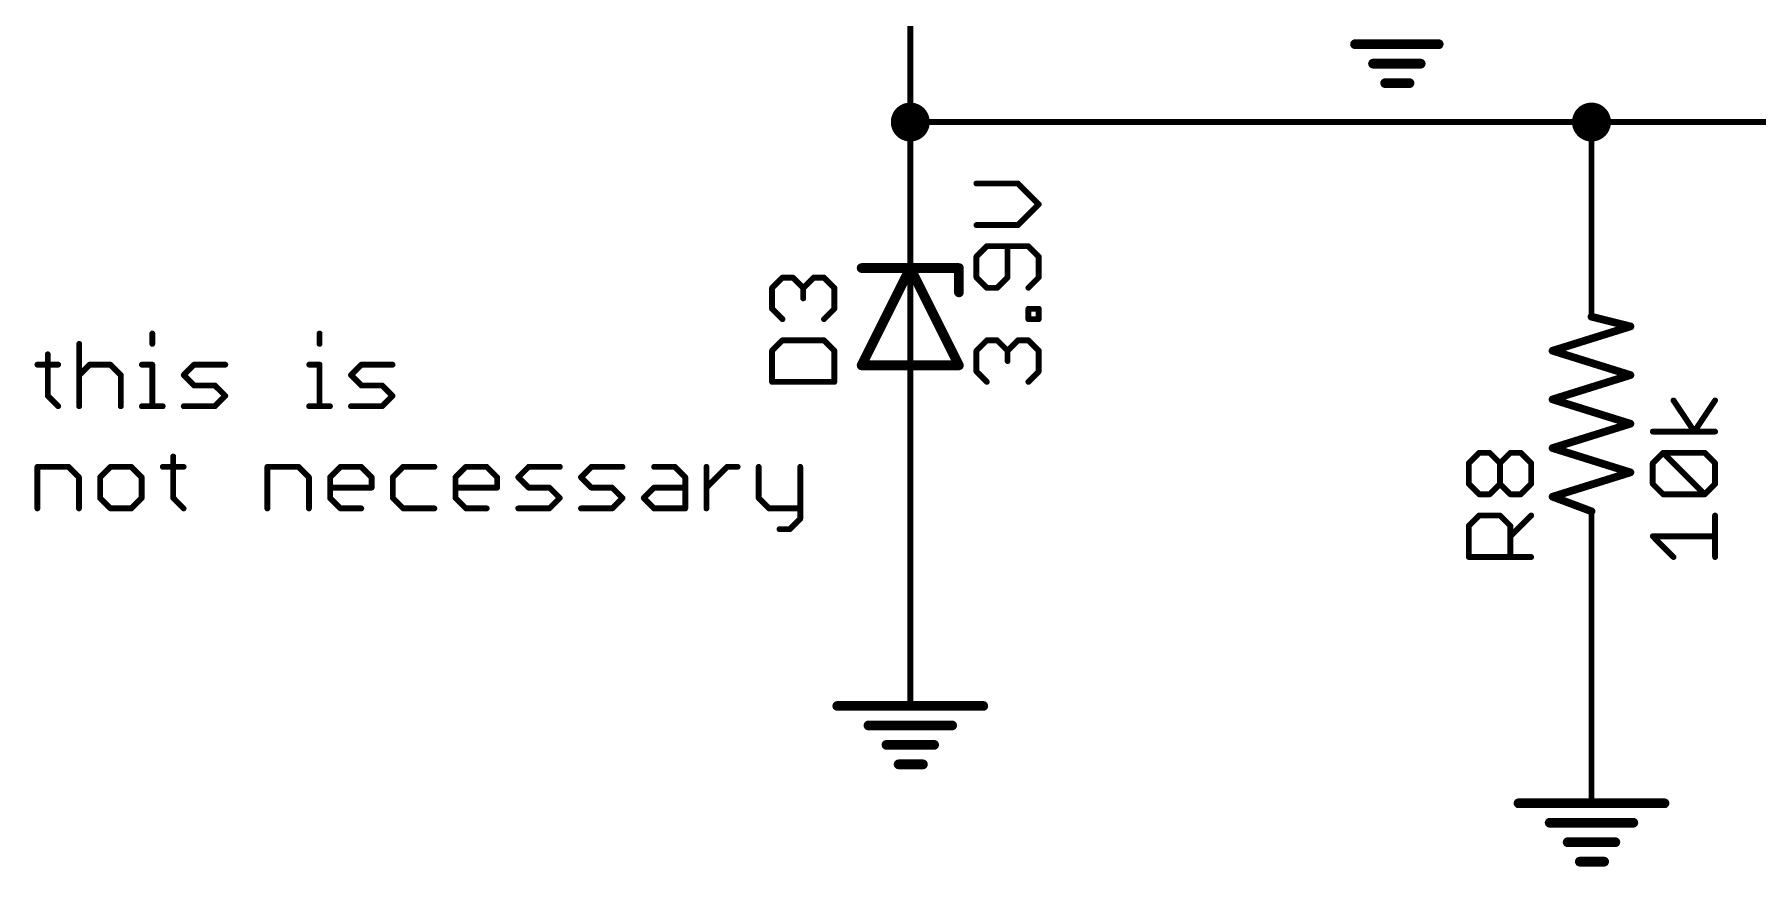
# Model space of a CAD drawing. Extents: x -40 to 215, y -109 to 87.
# Drawn here: x -33.02 to 11.95, y -34.67 to -12.95 of the extents above; entities that cross this region are included whole.
import ezdxf

# ---------------------------------------------------------------- set-up
doc = ezdxf.new("R2010")
doc.units = 0
for name, color, linetype in [('91', 94, 'CONTINUOUS'), ('94', 14, 'CONTINUOUS'), ('95', 251, 'CONTINUOUS'), ('96', 251, 'CONTINUOUS'), ('97', 251, 'CONTINUOUS')]:
    doc.layers.add(name, color=color, linetype=linetype)

msp = doc.modelspace()

# ---------------------------------------------------------------- linework, layer by layer
at = {"layer": '91', "const_width": 0.1524}
for points in [[(-10.16, -10.16), (-10.16, -15.24)], [(-10.16, -15.24), (-10.16, -17.78)], [(-10.16, -15.24), (7.62, -15.24)], [(7.62, -15.24), (15.24, -15.24)], [(7.62, -17.78), (7.62, -15.24)], [(-10.16, -22.86), (-10.16, -27.94)], [(7.62, -27.94), (7.62, -30.48)]]:
    msp.add_lwpolyline(points, dxfattribs=at)
at = {"layer": '91'}
for points, const_width in [([(-10.16, -15.494, 1), (-10.16, -14.986, 1), (-10.16, -15.494)], 0.508), ([(7.62, -15.494, 1), (7.62, -14.986, 1), (7.62, -15.494)], 0.508), ([(-10.1219, -15.24, 1), (-10.1981, -15.24)], 0.0762), ([(-10.16, -15.2019, 1), (-10.16, -15.2781)], 0.0762), ([(-10.1981, -15.24, 1), (-10.1219, -15.24)], 0.0762), ([(7.62, -15.2019, 1), (7.62, -15.2781)], 0.0762), ([(7.6581, -15.24, 1), (7.5819, -15.24)], 0.0762), ([(7.62, -15.2781, 1), (7.62, -15.2019)], 0.0762), ([(-10.1981, -17.78, 1), (-10.1219, -17.78)], 0.0762), ([(7.5819, -17.78, 1), (7.6581, -17.78)], 0.0762), ([(-10.1219, -22.86, 1), (-10.1981, -22.86)], 0.0762), ([(7.6581, -27.94, 1), (7.5819, -27.94)], 0.0762), ([(-10.1981, -27.94, 1), (-10.1219, -27.94)], 0.0762), ([(7.5819, -30.48, 1), (7.6581, -30.48)], 0.0762)]:
    msp.add_lwpolyline(points, format="xyb", dxfattribs=dict(at, const_width=const_width))
at = {"layer": '94'}
for points, const_width in [([(1.4478, -13.208), (3.6322, -13.208)], 0.254), ([(1.9177, -13.716), (3.1623, -13.716)], 0.254), ([(2.2352, -14.224), (2.8702, -14.224)], 0.254), ([(-10.16, -17.78), (-10.16, -20.32)], 0.1524), ([(7.62, -17.78), (7.62, -20.32)], 0.1524), ([(-10.16, -19.05), (-11.43, -21.59)], 0.254), ([(-11.43, -19.05), (-10.16, -19.05)], 0.254), ([(-8.89, -21.59), (-10.16, -19.05)], 0.254), ([(-10.16, -19.05), (-8.89, -19.05)], 0.254), ([(-8.89, -19.05), (-8.89, -19.685)], 0.254), ([(8.636, -20.574), (7.62, -20.32)], 0.2032), ([(-10.16, -22.86), (-10.16, -20.32)], 0.1524), ([(6.604, -21.209), (8.636, -20.574)], 0.2032), ([(8.636, -21.844), (6.604, -21.209)], 0.2032), ([(-11.43, -21.59), (-8.89, -21.59)], 0.254), ([(6.604, -22.479), (8.636, -21.844)], 0.2032), ([(8.636, -23.114), (6.604, -22.479)], 0.2032), ([(6.604, -23.749), (8.636, -23.114)], 0.2032), ([(8.636, -24.384), (6.604, -23.749)], 0.2032), ([(6.604, -25.019), (8.636, -24.384)], 0.2032), ([(7.62, -25.4), (6.604, -25.019)], 0.2032), ([(7.62, -27.94), (7.62, -25.4)], 0.1524), ([(-10.16, -27.94), (-10.16, -30.48)], 0.1524), ([(-12.065, -30.48), (-8.255, -30.48)], 0.254), ([(7.62, -30.48), (7.62, -33.02)], 0.1524), ([(-11.2522, -30.988), (-9.0678, -30.988)], 0.254), ([(-10.7823, -31.496), (-9.5377, -31.496)], 0.254), ([(-10.4648, -32.004), (-9.8298, -32.004)], 0.254), ([(5.715, -33.02), (9.525, -33.02)], 0.254), ([(6.5278, -33.528), (8.7122, -33.528)], 0.254), ([(6.9977, -34.036), (8.2423, -34.036)], 0.254), ([(7.3152, -34.544), (7.9502, -34.544)], 0.254)]:
    msp.add_lwpolyline(points, dxfattribs=dict(at, const_width=const_width))
for points, const_width in [([(1.4478, -13.1445, 1), (1.4478, -13.2715)], 0.127), ([(3.6322, -13.2715, 1), (3.6322, -13.1445)], 0.127), ([(1.9177, -13.6525, 1), (1.9177, -13.7795)], 0.127), ([(3.1623, -13.7795, 1), (3.1623, -13.6525)], 0.127), ([(2.2352, -14.1605, 1), (2.2352, -14.2875)], 0.127), ([(2.8702, -14.2875, 1), (2.8702, -14.1605)], 0.127), ([(-10.1219, -17.78, 1), (-10.1981, -17.78)], 0.0762), ([(7.6581, -17.78, 1), (7.5819, -17.78)], 0.0762), ([(-11.43, -18.9865, 1), (-11.43, -19.1135)], 0.127), ([(-10.1032, -19.0216, 1), (-10.2168, -19.0784)], 0.127), ([(-10.16, -18.9865, 1), (-10.16, -19.1135)], 0.127), ([(-10.1032, -19.0784, 1), (-10.2168, -19.0216)], 0.127), ([(-10.16, -19.1135, 1), (-10.16, -18.9865)], 0.127), ([(-8.8265, -19.05, 1), (-8.9535, -19.05)], 0.127), ([(-8.89, -19.1135, 1), (-8.89, -18.9865)], 0.127), ([(-8.9535, -19.685, 1), (-8.8265, -19.685)], 0.127), ([(7.6323, -20.2707, 1), (7.6077, -20.3693)], 0.1016), ([(-10.1219, -20.32, 1), (-10.1981, -20.32)], 0.0762), ([(-10.1981, -20.32, 1), (-10.1219, -20.32)], 0.0762), ([(7.5819, -20.32, 1), (7.6581, -20.32)], 0.0762), ([(8.6512, -20.6225, 1), (8.6208, -20.5255)], 0.1016), ([(8.6237, -20.6233, 1), (8.6483, -20.5247)], 0.1016), ([(6.6192, -21.1605, 1), (6.5888, -21.2575)], 0.1016), ([(6.5888, -21.1605, 1), (6.6192, -21.2575)], 0.1016), ([(-11.43, -21.5265, 1), (-11.43, -21.6535)], 0.127), ([(-11.4868, -21.5616, 1), (-11.3732, -21.6184)], 0.127), ([(-8.9468, -21.6184, 1), (-8.8332, -21.5616)], 0.127), ([(-8.89, -21.6535, 1), (-8.89, -21.5265)], 0.127), ([(8.6512, -21.8925, 1), (8.6208, -21.7955)], 0.1016), ([(8.6208, -21.8925, 1), (8.6512, -21.7955)], 0.1016), ([(6.6192, -22.4305, 1), (6.5888, -22.5275)], 0.1016), ([(6.5888, -22.4305, 1), (6.6192, -22.5275)], 0.1016), ([(-10.1981, -22.86, 1), (-10.1219, -22.86)], 0.0762), ([(8.6512, -23.1625, 1), (8.6208, -23.0655)], 0.1016), ([(8.6208, -23.1625, 1), (8.6512, -23.0655)], 0.1016), ([(6.6192, -23.7005, 1), (6.5888, -23.7975)], 0.1016), ([(6.5888, -23.7005, 1), (6.6192, -23.7975)], 0.1016), ([(8.6512, -24.4325, 1), (8.6208, -24.3355)], 0.1016), ([(8.6208, -24.4325, 1), (8.6512, -24.3355)], 0.1016), ([(6.6218, -24.9714, 1), (6.5862, -25.0666)], 0.1016), ([(6.5888, -24.9705, 1), (6.6192, -25.0675)], 0.1016), ([(7.6581, -25.4, 1), (7.5819, -25.4)], 0.0762), ([(7.6022, -25.4476, 1), (7.6378, -25.3524)], 0.1016), ([(-10.1219, -27.94, 1), (-10.1981, -27.94)], 0.0762), ([(7.5819, -27.94, 1), (7.6581, -27.94)], 0.0762), ([(-12.065, -30.4165, 1), (-12.065, -30.5435)], 0.127), ([(-10.1981, -30.48, 1), (-10.1219, -30.48)], 0.0762), ([(-8.255, -30.5435, 1), (-8.255, -30.4165)], 0.127), ([(7.6581, -30.48, 1), (7.5819, -30.48)], 0.0762), ([(-11.2522, -30.9245, 1), (-11.2522, -31.0515)], 0.127), ([(-9.0678, -31.0515, 1), (-9.0678, -30.9245)], 0.127), ([(-10.7823, -31.4325, 1), (-10.7823, -31.5595)], 0.127), ([(-9.5377, -31.5595, 1), (-9.5377, -31.4325)], 0.127), ([(-10.4648, -31.9405, 1), (-10.4648, -32.0675)], 0.127), ([(-9.8298, -32.0675, 1), (-9.8298, -31.9405)], 0.127), ([(5.715, -32.9565, 1), (5.715, -33.0835)], 0.127), ([(7.5819, -33.02, 1), (7.6581, -33.02)], 0.0762), ([(9.525, -33.0835, 1), (9.525, -32.9565)], 0.127), ([(6.5278, -33.4645, 1), (6.5278, -33.5915)], 0.127), ([(8.7122, -33.5915, 1), (8.7122, -33.4645)], 0.127), ([(6.9977, -33.9725, 1), (6.9977, -34.0995)], 0.127), ([(8.2423, -34.0995, 1), (8.2423, -33.9725)], 0.127), ([(7.3152, -34.4805, 1), (7.3152, -34.6075)], 0.127), ([(7.9502, -34.6075, 1), (7.9502, -34.4805)], 0.127)]:
    msp.add_lwpolyline(points, format="xyb", dxfattribs=dict(at, const_width=const_width))
at = {"layer": '95', "const_width": 0.1524}
for points in [[(-13.7682, -19.5711), (-13.497, -19.3)], [(-13.497, -19.3), (-13.2259, -19.3)], [(-13.2259, -19.3), (-12.9547, -19.5711)], [(-12.9547, -19.5711), (-12.6835, -19.3)], [(-12.6835, -19.3), (-12.4124, -19.3)], [(-12.4124, -19.3), (-12.1412, -19.5711)], [(-13.7682, -20.1135), (-13.7682, -19.5711)], [(-12.9547, -19.5711), (-12.9547, -19.8423)], [(-12.1412, -19.5711), (-12.1412, -20.1135)], [(-13.497, -20.3846), (-13.7682, -20.1135)], [(-12.1412, -20.1135), (-12.4124, -20.3846)], [(-13.497, -20.9371), (-13.7682, -21.2083)], [(-13.7682, -21.2083), (-13.7682, -22.0218)], [(-12.4124, -20.9371), (-13.497, -20.9371)], [(-12.1412, -21.2083), (-12.4124, -20.9371)], [(-12.1412, -22.0218), (-12.1412, -21.2083)], [(-13.7682, -22.0218), (-12.1412, -22.0218)], [(4.4182, -24.1432), (4.6894, -23.872)], [(4.6894, -23.872), (4.9605, -23.872)], [(4.9605, -23.872), (5.2317, -24.1432)], [(5.2317, -24.1432), (5.5029, -23.872)], [(5.5029, -23.872), (5.774, -23.872)], [(5.774, -23.872), (6.0452, -24.1432)], [(4.4182, -24.6855), (4.4182, -24.1432)], [(5.2317, -24.6855), (5.2317, -24.1432)], [(6.0452, -24.1432), (6.0452, -24.6855)], [(4.6894, -24.9566), (4.4182, -24.6855)], [(5.2317, -24.6855), (4.9605, -24.9566)], [(5.5029, -24.9566), (5.2317, -24.6855)], [(6.0452, -24.6855), (5.774, -24.9566)], [(4.9605, -24.9566), (4.6894, -24.9566)], [(5.774, -24.9566), (5.5029, -24.9566)], [(4.4182, -25.7803), (4.6894, -25.5091)], [(4.6894, -25.5091), (5.2317, -25.5091)], [(5.2317, -25.5091), (5.5029, -25.7803)], [(5.5029, -26.0515), (6.0452, -25.5091)], [(4.4182, -26.5938), (4.4182, -25.7803)], [(5.5029, -25.7803), (5.5029, -26.5938)], [(6.0452, -26.5938), (4.4182, -26.5938)]]:
    msp.add_lwpolyline(points, dxfattribs=at)
at = {"layer": '95', "const_width": 0.0762}
for points in [[(-13.497, -19.2619, 1), (-13.497, -19.3381)], [(-13.4701, -19.3269, 1), (-13.524, -19.273)], [(-13.1989, -19.273, 1), (-13.2528, -19.3269)], [(-13.2259, -19.3381, 1), (-13.2259, -19.2619)], [(-12.6835, -19.2619, 1), (-12.6835, -19.3381)], [(-12.6566, -19.3269, 1), (-12.7105, -19.273)], [(-12.3854, -19.273, 1), (-12.4393, -19.3269)], [(-12.4124, -19.3381, 1), (-12.4124, -19.2619)], [(-13.7301, -19.5711, 1), (-13.8063, -19.5711)], [(-13.7951, -19.5442, 1), (-13.7412, -19.5981)], [(-12.9166, -19.5711, 1), (-12.9928, -19.5711)], [(-12.9816, -19.5442, 1), (-12.9278, -19.5981)], [(-12.9816, -19.5981, 1), (-12.9278, -19.5442)], [(-12.1031, -19.5711, 1), (-12.1793, -19.5711)], [(-12.1681, -19.5981, 1), (-12.1143, -19.5442)], [(-13.7412, -20.0865, 1), (-13.7951, -20.1404)], [(-13.8063, -20.1135, 1), (-13.7301, -20.1135)], [(-12.9928, -19.8423, 1), (-12.9166, -19.8423)], [(-12.1793, -20.1135, 1), (-12.1031, -20.1135)], [(-12.1143, -20.1404, 1), (-12.1681, -20.0865)], [(-13.524, -20.4116, 1), (-13.4701, -20.3577)], [(-12.4393, -20.3577, 1), (-12.3854, -20.4116)], [(-13.7301, -21.2083, 1), (-13.8063, -21.2083)], [(-13.497, -20.899, 1), (-13.497, -20.9752)], [(-13.4701, -20.9641, 1), (-13.524, -20.9102)], [(-12.3854, -20.9102, 1), (-12.4393, -20.9641)], [(-12.4124, -20.9752, 1), (-12.4124, -20.899)], [(-12.1031, -21.2083, 1), (-12.1793, -21.2083)], [(-13.7951, -21.1814, 1), (-13.7412, -21.2352)], [(-12.1681, -21.2352, 1), (-12.1143, -21.1814)], [(-13.7682, -21.9837, 1), (-13.7682, -22.0599)], [(-13.8063, -22.0218, 1), (-13.7301, -22.0218)], [(-12.1793, -22.0218, 1), (-12.1031, -22.0218)], [(-12.1412, -22.0599, 1), (-12.1412, -21.9837)], [(4.6894, -23.8339, 1), (4.6894, -23.9101)], [(4.7163, -23.8989, 1), (4.6624, -23.845)], [(4.9875, -23.845, 1), (4.9336, -23.8989)], [(4.9605, -23.9101, 1), (4.9605, -23.8339)], [(5.5029, -23.8339, 1), (5.5029, -23.9101)], [(5.5298, -23.8989, 1), (5.4759, -23.845)], [(5.801, -23.845, 1), (5.7471, -23.8989)], [(5.774, -23.9101, 1), (5.774, -23.8339)], [(4.4563, -24.1432, 1), (4.3801, -24.1432)], [(4.3913, -24.1162, 1), (4.4452, -24.1701)], [(5.2698, -24.1432, 1), (5.1936, -24.1432)], [(5.2048, -24.1162, 1), (5.2586, -24.1701)], [(5.2048, -24.1701, 1), (5.2586, -24.1162)], [(6.0833, -24.1432, 1), (6.0071, -24.1432)], [(6.0183, -24.1701, 1), (6.0721, -24.1162)], [(4.4452, -24.6585, 1), (4.3913, -24.7124)], [(4.3801, -24.6855, 1), (4.4563, -24.6855)], [(5.2586, -24.6585, 1), (5.2048, -24.7124)], [(5.1936, -24.6855, 1), (5.2698, -24.6855)], [(5.2586, -24.7124, 1), (5.2048, -24.6585)], [(6.0071, -24.6855, 1), (6.0833, -24.6855)], [(6.0721, -24.7124, 1), (6.0183, -24.6585)], [(4.6894, -24.9185, 1), (4.6894, -24.9947)], [(4.6624, -24.9836, 1), (4.7163, -24.9297)], [(4.9336, -24.9297, 1), (4.9875, -24.9836)], [(4.9605, -24.9947, 1), (4.9605, -24.9185)], [(5.5029, -24.9185, 1), (5.5029, -24.9947)], [(5.4759, -24.9836, 1), (5.5298, -24.9297)], [(5.7471, -24.9297, 1), (5.801, -24.9836)], [(5.774, -24.9947, 1), (5.774, -24.9185)], [(4.6894, -25.471, 1), (4.6894, -25.5472)], [(4.7163, -25.5361, 1), (4.6624, -25.4822)], [(5.2586, -25.4822, 1), (5.2048, -25.5361)], [(5.2317, -25.5472, 1), (5.2317, -25.471)], [(6.0721, -25.5361, 1), (6.0183, -25.4822)], [(4.4563, -25.7803, 1), (4.3801, -25.7803)], [(4.3913, -25.7534, 1), (4.4452, -25.8072)], [(5.4759, -26.0245, 1), (5.5298, -26.0784)], [(5.541, -25.7803, 1), (5.4648, -25.7803)], [(5.4759, -25.8072, 1), (5.5298, -25.7534)], [(4.4182, -26.5557, 1), (4.4182, -26.6319)], [(6.0452, -26.6319, 1), (6.0452, -26.5557)], [(4.3801, -26.5938, 1), (4.4563, -26.5938)], [(5.4648, -26.5938, 1), (5.541, -26.5938)]]:
    msp.add_lwpolyline(points, format="xyb", dxfattribs=at)
at = {"layer": '96', "const_width": 0.1524}
for points in [[(-7.3495, -16.8443), (-8.4342, -16.8443)], [(-6.8072, -17.3866), (-7.3495, -16.8443)], [(-7.3495, -17.9289), (-6.8072, -17.3866)], [(-8.4342, -17.9289), (-7.3495, -17.9289)], [(-8.163, -18.4814), (-8.4342, -18.7526)], [(-7.0784, -18.4814), (-8.163, -18.4814)], [(-7.6207, -19.2949), (-7.6207, -18.4814)], [(-6.8072, -18.7526), (-7.0784, -18.4814)], [(-8.4342, -18.7526), (-8.4342, -19.2949)], [(-6.8072, -19.2949), (-6.8072, -18.7526)], [(-8.4342, -19.2949), (-8.163, -19.5661)], [(-7.8919, -19.5661), (-7.6207, -19.2949)], [(-7.0784, -19.5661), (-6.8072, -19.2949)], [(-8.163, -19.5661), (-7.8919, -19.5661)], [(-7.0784, -20.3846), (-7.0784, -20.1135)], [(-7.0784, -20.1135), (-6.8072, -20.1135)], [(-6.8072, -20.1135), (-6.8072, -20.3846)], [(-6.8072, -20.3846), (-7.0784, -20.3846)], [(-8.4342, -21.2083), (-8.163, -20.9371)], [(-8.4342, -21.7506), (-8.4342, -21.2083)], [(-8.163, -20.9371), (-7.8919, -20.9371)], [(-7.8919, -20.9371), (-7.6207, -21.2083)], [(-7.6207, -21.2083), (-7.3495, -20.9371)], [(-7.6207, -21.2083), (-7.6207, -21.4795)], [(-7.3495, -20.9371), (-7.0784, -20.9371)], [(-7.0784, -20.9371), (-6.8072, -21.2083)], [(-6.8072, -21.2083), (-6.8072, -21.7506)], [(-8.163, -22.0218), (-8.4342, -21.7506)], [(-6.8072, -21.7506), (-7.0784, -22.0218)], [(10.3035, -23.3195), (9.7611, -22.506)], [(10.8458, -22.506), (10.3035, -23.3195)], [(10.8458, -23.3195), (9.2188, -23.3195)], [(9.2188, -24.1432), (9.49, -23.872)], [(9.49, -23.872), (10.5746, -23.872)], [(10.5746, -24.9566), (9.49, -23.872)], [(10.5746, -23.872), (10.8458, -24.1432)], [(9.2188, -24.6855), (9.2188, -24.1432)], [(10.8458, -24.1432), (10.8458, -24.6855)], [(9.49, -24.9566), (9.2188, -24.6855)], [(10.8458, -24.6855), (10.5746, -24.9566)], [(10.5746, -24.9566), (9.49, -24.9566)], [(10.8458, -26.5938), (10.8458, -25.5091)], [(9.7611, -26.5938), (9.2188, -26.0515)], [(9.2188, -26.0515), (10.8458, -26.0515)]]:
    msp.add_lwpolyline(points, dxfattribs=at)
at = {"layer": '96', "const_width": 0.0762}
for points in [[(-8.4342, -16.8062, 1), (-8.4342, -16.8824)], [(-7.3226, -16.8173, 1), (-7.3765, -16.8712)], [(-7.3495, -16.8824, 1), (-7.3495, -16.8062)], [(-6.7803, -17.4135, 1), (-6.8341, -17.3596)], [(-6.8341, -17.4135, 1), (-6.7803, -17.3596)], [(-8.4342, -17.8908, 1), (-8.4342, -17.967)], [(-7.3765, -17.902, 1), (-7.3226, -17.9559)], [(-7.3495, -17.967, 1), (-7.3495, -17.8908)], [(-8.163, -18.4433, 1), (-8.163, -18.5195)], [(-8.1361, -18.5083, 1), (-8.19, -18.4545)], [(-7.5826, -18.4814, 1), (-7.6588, -18.4814)], [(-7.0514, -18.4545, 1), (-7.1053, -18.5083)], [(-7.0784, -18.5195, 1), (-7.0784, -18.4433)], [(-8.3961, -18.7526, 1), (-8.4723, -18.7526)], [(-8.4611, -18.7256, 1), (-8.4072, -18.7795)], [(-6.7691, -18.7526, 1), (-6.8453, -18.7526)], [(-6.8341, -18.7795, 1), (-6.7803, -18.7256)], [(-8.4723, -19.2949, 1), (-8.3961, -19.2949)], [(-8.4072, -19.268, 1), (-8.4611, -19.3218)], [(-7.6588, -19.2949, 1), (-7.5826, -19.2949)], [(-7.5938, -19.3218, 1), (-7.6476, -19.268)], [(-6.8453, -19.2949, 1), (-6.7691, -19.2949)], [(-6.7803, -19.3218, 1), (-6.8341, -19.268)], [(-8.163, -19.528, 1), (-8.163, -19.6042)], [(-8.19, -19.593, 1), (-8.1361, -19.5391)], [(-7.9188, -19.5391, 1), (-7.8649, -19.593)], [(-7.8919, -19.6042, 1), (-7.8919, -19.528)], [(-7.1053, -19.5391, 1), (-7.0514, -19.593)], [(-7.0403, -20.1135, 1), (-7.1165, -20.1135)], [(-7.0784, -20.0754, 1), (-7.0784, -20.1516)], [(-6.7691, -20.1135, 1), (-6.8453, -20.1135)], [(-6.8072, -20.1516, 1), (-6.8072, -20.0754)], [(-7.0784, -20.3465, 1), (-7.0784, -20.4227)], [(-7.1165, -20.3846, 1), (-7.0403, -20.3846)], [(-6.8453, -20.3846, 1), (-6.7691, -20.3846)], [(-6.8072, -20.4227, 1), (-6.8072, -20.3465)], [(-8.3961, -21.2083, 1), (-8.4723, -21.2083)], [(-8.163, -20.899, 1), (-8.163, -20.9752)], [(-8.1361, -20.9641, 1), (-8.19, -20.9102)], [(-7.8649, -20.9102, 1), (-7.9188, -20.9641)], [(-7.8919, -20.9752, 1), (-7.8919, -20.899)], [(-7.5826, -21.2083, 1), (-7.6588, -21.2083)], [(-7.3495, -20.899, 1), (-7.3495, -20.9752)], [(-7.3226, -20.9641, 1), (-7.3765, -20.9102)], [(-7.0514, -20.9102, 1), (-7.1053, -20.9641)], [(-7.0784, -20.9752, 1), (-7.0784, -20.899)], [(-6.7691, -21.2083, 1), (-6.8453, -21.2083)], [(-8.4611, -21.1814, 1), (-8.4072, -21.2352)], [(-7.6588, -21.4795, 1), (-7.5826, -21.4795)], [(-7.6476, -21.1814, 1), (-7.5938, -21.2352)], [(-7.6476, -21.2352, 1), (-7.5938, -21.1814)], [(-6.8341, -21.2352, 1), (-6.7803, -21.1814)], [(-8.4072, -21.7237, 1), (-8.4611, -21.7776)], [(-8.4723, -21.7506, 1), (-8.3961, -21.7506)], [(-8.19, -22.0487, 1), (-8.1361, -21.9949)], [(-7.1053, -21.9949, 1), (-7.0514, -22.0487)], [(-6.8453, -21.7506, 1), (-6.7691, -21.7506)], [(-6.7803, -21.7776, 1), (-6.8341, -21.7237)], [(9.7928, -22.4849, 1), (9.7294, -22.5271)], [(10.8775, -22.5271, 1), (10.8141, -22.4849)], [(9.2188, -23.2814, 1), (9.2188, -23.3576)], [(10.2718, -23.2984, 1), (10.3352, -23.3406)], [(10.2718, -23.3406, 1), (10.3352, -23.2984)], [(10.8458, -23.3576, 1), (10.8458, -23.2814)], [(9.5169, -23.845, 1), (9.463, -23.8989)], [(9.49, -23.8339, 1), (9.49, -23.9101)], [(9.5169, -23.8989, 1), (9.463, -23.845)], [(10.6016, -23.845, 1), (10.5477, -23.8989)], [(10.5746, -23.9101, 1), (10.5746, -23.8339)], [(9.2569, -24.1432, 1), (9.1807, -24.1432)], [(9.1919, -24.1162, 1), (9.2458, -24.1701)], [(10.8839, -24.1432, 1), (10.8077, -24.1432)], [(10.8189, -24.1701, 1), (10.8727, -24.1162)], [(9.2458, -24.6585, 1), (9.1919, -24.7124)], [(9.1807, -24.6855, 1), (9.2569, -24.6855)], [(10.8077, -24.6855, 1), (10.8839, -24.6855)], [(10.8727, -24.7124, 1), (10.8189, -24.6585)], [(9.49, -24.9185, 1), (9.49, -24.9947)], [(9.463, -24.9836, 1), (9.5169, -24.9297)], [(10.5477, -24.9297, 1), (10.6016, -24.9836)], [(10.5477, -24.9836, 1), (10.6016, -24.9297)], [(10.5746, -24.9947, 1), (10.5746, -24.9185)], [(10.8839, -25.5091, 1), (10.8077, -25.5091)], [(9.2458, -26.0245, 1), (9.1919, -26.0784)], [(9.2188, -26.0134, 1), (9.2188, -26.0896)], [(10.8458, -26.0896, 1), (10.8458, -26.0134)], [(9.7342, -26.6207, 1), (9.7881, -26.5669)], [(10.8077, -26.5938, 1), (10.8839, -26.5938)]]:
    msp.add_lwpolyline(points, format="xyb", dxfattribs=at)
at = {"layer": '97', "const_width": 0.1524}
for points in [[(-29.944, -20.7586), (-29.944, -21.0298)], [(-25.5783, -20.7586), (-25.5783, -21.0298)], [(-31.8524, -21.0298), (-31.8524, -22.6568)], [(-32.9438, -21.5721), (-32.4015, -21.5721)], [(-32.6726, -21.301), (-32.6726, -22.3856)], [(-31.8524, -21.8433), (-31.5812, -21.5721)], [(-31.5812, -21.5721), (-31.0389, -21.5721)], [(-31.0389, -21.5721), (-30.7677, -21.8433)], [(-30.2152, -21.5721), (-29.944, -21.5721)], [(-29.944, -21.5721), (-29.944, -22.6568)], [(-29.1238, -21.8433), (-28.8526, -21.5721)], [(-28.8526, -21.5721), (-28.0391, -21.5721)], [(-25.8495, -21.5721), (-25.5783, -21.5721)], [(-25.5783, -21.5721), (-25.5783, -22.6568)], [(-24.758, -21.8433), (-24.4869, -21.5721)], [(-24.4869, -21.5721), (-23.6734, -21.5721)], [(-30.7677, -21.8433), (-30.7677, -22.6568)], [(-28.8526, -22.1145), (-29.1238, -21.8433)], [(-24.4869, -22.1145), (-24.758, -21.8433)], [(-32.6726, -22.3856), (-32.4015, -22.6568)], [(-28.3103, -22.1145), (-28.8526, -22.1145)], [(-28.0391, -22.3856), (-28.3103, -22.1145)], [(-28.3103, -22.6568), (-28.0391, -22.3856)], [(-23.9445, -22.1145), (-24.4869, -22.1145)], [(-23.6734, -22.3856), (-23.9445, -22.1145)], [(-23.9445, -22.6568), (-23.6734, -22.3856)], [(-30.2152, -22.6568), (-29.6729, -22.6568)], [(-29.1238, -22.6568), (-28.3103, -22.6568)], [(-25.8495, -22.6568), (-25.3071, -22.6568)], [(-24.758, -22.6568), (-23.9445, -22.6568)], [(-32.9438, -25.3238), (-32.9438, -24.2391)], [(-32.9438, -24.2391), (-32.1303, -24.2391)], [(-32.1303, -24.2391), (-31.8591, -24.5103)], [(-31.0355, -24.2391), (-31.3066, -24.5103)], [(-30.4931, -24.2391), (-31.0355, -24.2391)], [(-30.222, -24.5103), (-30.4931, -24.2391)], [(-29.6695, -24.2391), (-29.1272, -24.2391)], [(-29.3983, -23.968), (-29.3983, -25.0526)], [(-26.9409, -25.3238), (-26.9409, -24.2391)], [(-26.9409, -24.2391), (-26.1274, -24.2391)], [(-26.1274, -24.2391), (-25.8562, -24.5103)], [(-25.3037, -24.5103), (-25.0326, -24.2391)], [(-25.0326, -24.2391), (-24.4902, -24.2391)], [(-24.4902, -24.2391), (-24.2191, -24.5103)], [(-23.3954, -24.2391), (-23.6666, -24.5103)], [(-22.5819, -24.2391), (-23.3954, -24.2391)], [(-22.0294, -24.5103), (-21.7583, -24.2391)], [(-21.7583, -24.2391), (-21.2159, -24.2391)], [(-21.2159, -24.2391), (-20.9448, -24.5103)], [(-20.3923, -24.5103), (-20.1211, -24.2391)], [(-20.1211, -24.2391), (-19.3076, -24.2391)], [(-18.7551, -24.5103), (-18.484, -24.2391)], [(-18.484, -24.2391), (-17.6705, -24.2391)], [(-16.8468, -24.2391), (-16.3045, -24.2391)], [(-16.3045, -24.2391), (-16.0333, -24.5103)], [(-15.4808, -25.3238), (-15.4808, -24.2391)], [(-15.4808, -24.7815), (-14.9385, -24.2391)], [(-14.9385, -24.2391), (-14.6673, -24.2391)], [(-14.1165, -24.2391), (-14.1165, -25.0526)], [(-13.0318, -24.2391), (-13.0318, -25.595)], [(-31.8591, -24.5103), (-31.8591, -25.3238)], [(-31.3066, -24.5103), (-31.3066, -25.0526)], [(-30.222, -25.0526), (-30.222, -24.5103)], [(-25.8562, -24.5103), (-25.8562, -25.3238)], [(-25.3037, -25.0526), (-25.3037, -24.5103)], [(-24.2191, -24.7815), (-25.3037, -24.7815)], [(-24.2191, -24.5103), (-24.2191, -24.7815)], [(-23.6666, -24.5103), (-23.6666, -25.0526)], [(-22.0294, -25.0526), (-22.0294, -24.5103)], [(-20.9448, -24.7815), (-22.0294, -24.7815)], [(-20.9448, -24.5103), (-20.9448, -24.7815)], [(-20.1211, -24.7815), (-20.3923, -24.5103)], [(-19.5788, -24.7815), (-20.1211, -24.7815)], [(-19.3076, -25.0526), (-19.5788, -24.7815)], [(-18.484, -24.7815), (-18.7551, -24.5103)], [(-17.9416, -24.7815), (-18.484, -24.7815)], [(-17.6705, -25.0526), (-17.9416, -24.7815)], [(-17.118, -25.0526), (-16.8468, -24.7815)], [(-16.8468, -24.7815), (-16.0333, -24.7815)], [(-16.0333, -24.5103), (-16.0333, -25.3238)], [(-31.3066, -25.0526), (-31.0355, -25.3238)], [(-30.4931, -25.3238), (-30.222, -25.0526)], [(-29.3983, -25.0526), (-29.1272, -25.3238)], [(-25.0326, -25.3238), (-25.3037, -25.0526)], [(-23.6666, -25.0526), (-23.3954, -25.3238)], [(-21.7583, -25.3238), (-22.0294, -25.0526)], [(-19.5788, -25.3238), (-19.3076, -25.0526)], [(-17.9416, -25.3238), (-17.6705, -25.0526)], [(-16.8468, -25.3238), (-17.118, -25.0526)], [(-14.1165, -25.0526), (-13.8453, -25.3238)], [(-31.0355, -25.3238), (-30.4931, -25.3238)], [(-24.4902, -25.3238), (-25.0326, -25.3238)], [(-23.3954, -25.3238), (-22.5819, -25.3238)], [(-21.2159, -25.3238), (-21.7583, -25.3238)], [(-20.3923, -25.3238), (-19.5788, -25.3238)], [(-18.7551, -25.3238), (-17.9416, -25.3238)], [(-16.0333, -25.3238), (-16.8468, -25.3238)], [(-13.8453, -25.3238), (-13.0318, -25.3238)], [(-13.0318, -25.595), (-13.303, -25.8661)], [(-13.303, -25.8661), (-13.5742, -25.8661)]]:
    msp.add_lwpolyline(points, dxfattribs=at)
at = {"layer": '97', "const_width": 0.0762}
for points in [[(-29.9059, -20.7586, 1), (-29.9821, -20.7586)], [(-25.5402, -20.7586, 1), (-25.6164, -20.7586)], [(-31.8143, -21.0298, 1), (-31.8905, -21.0298)], [(-29.9821, -21.0298, 1), (-29.9059, -21.0298)], [(-25.6164, -21.0298, 1), (-25.5402, -21.0298)], [(-32.9438, -21.534, 1), (-32.9438, -21.6102)], [(-32.6345, -21.301, 1), (-32.7107, -21.301)], [(-32.4015, -21.6102, 1), (-32.4015, -21.534)], [(-31.5812, -21.534, 1), (-31.5812, -21.6102)], [(-31.5543, -21.5991, 1), (-31.6081, -21.5452)], [(-31.0119, -21.5452, 1), (-31.0658, -21.5991)], [(-31.0389, -21.6102, 1), (-31.0389, -21.534)], [(-30.2152, -21.534, 1), (-30.2152, -21.6102)], [(-29.9059, -21.5721, 1), (-29.9821, -21.5721)], [(-29.944, -21.6102, 1), (-29.944, -21.534)], [(-28.8526, -21.534, 1), (-28.8526, -21.6102)], [(-28.8257, -21.5991, 1), (-28.8795, -21.5452)], [(-28.0391, -21.6102, 1), (-28.0391, -21.534)], [(-25.8495, -21.534, 1), (-25.8495, -21.6102)], [(-25.5402, -21.5721, 1), (-25.6164, -21.5721)], [(-25.5783, -21.6102, 1), (-25.5783, -21.534)], [(-24.4869, -21.534, 1), (-24.4869, -21.6102)], [(-24.4599, -21.5991, 1), (-24.5138, -21.5452)], [(-23.6734, -21.6102, 1), (-23.6734, -21.534)], [(-31.8793, -21.8164, 1), (-31.8254, -21.8702)], [(-30.7296, -21.8433, 1), (-30.8058, -21.8433)], [(-30.7946, -21.8702, 1), (-30.7408, -21.8164)], [(-29.0968, -21.8164, 1), (-29.1507, -21.8702)], [(-29.1507, -21.8164, 1), (-29.0968, -21.8702)], [(-24.7311, -21.8164, 1), (-24.785, -21.8702)], [(-24.785, -21.8164, 1), (-24.7311, -21.8702)], [(-32.6457, -22.3587, 1), (-32.6996, -22.4126)], [(-32.7107, -22.3856, 1), (-32.6345, -22.3856)], [(-28.8526, -22.0764, 1), (-28.8526, -22.1526)], [(-28.8795, -22.1414, 1), (-28.8257, -22.0875)], [(-28.2833, -22.0875, 1), (-28.3372, -22.1414)], [(-28.3103, -22.1526, 1), (-28.3103, -22.0764)], [(-28.0661, -22.4126, 1), (-28.0122, -22.3587)], [(-28.0122, -22.4126, 1), (-28.066, -22.3587)], [(-24.4869, -22.0764, 1), (-24.4869, -22.1526)], [(-24.5138, -22.1414, 1), (-24.4599, -22.0875)], [(-23.9176, -22.0875, 1), (-23.9715, -22.1414)], [(-23.9445, -22.1526, 1), (-23.9445, -22.0764)], [(-23.6464, -22.4126, 1), (-23.7003, -22.3587)], [(-23.7003, -22.4126, 1), (-23.6464, -22.3587)], [(-32.4284, -22.6837, 1), (-32.3745, -22.6299)], [(-31.8905, -22.6568, 1), (-31.8143, -22.6568)], [(-30.8058, -22.6568, 1), (-30.7296, -22.6568)], [(-30.2152, -22.6187, 1), (-30.2152, -22.6949)], [(-29.9821, -22.6568, 1), (-29.9059, -22.6568)], [(-29.6729, -22.6949, 1), (-29.6729, -22.6187)], [(-29.1238, -22.6187, 1), (-29.1238, -22.6949)], [(-28.3372, -22.6299, 1), (-28.2833, -22.6837)], [(-28.3103, -22.6949, 1), (-28.3103, -22.6187)], [(-25.8495, -22.6187, 1), (-25.8495, -22.6949)], [(-25.6164, -22.6568, 1), (-25.5402, -22.6568)], [(-25.3071, -22.6949, 1), (-25.3071, -22.6187)], [(-24.758, -22.6187, 1), (-24.758, -22.6949)], [(-23.9715, -22.6299, 1), (-23.9176, -22.6837)], [(-23.9445, -22.6949, 1), (-23.9445, -22.6187)], [(-32.9057, -24.2391, 1), (-32.9819, -24.2391)], [(-32.9438, -24.201, 1), (-32.9438, -24.2772)], [(-32.1034, -24.2122, 1), (-32.1572, -24.2661)], [(-32.1303, -24.2772, 1), (-32.1303, -24.201)], [(-31.0355, -24.201, 1), (-31.0355, -24.2772)], [(-31.0085, -24.2661, 1), (-31.0624, -24.2122)], [(-30.4662, -24.2122, 1), (-30.5201, -24.2661)], [(-30.4931, -24.2772, 1), (-30.4931, -24.201)], [(-29.6695, -24.201, 1), (-29.6695, -24.2772)], [(-29.3602, -23.968, 1), (-29.4364, -23.968)], [(-29.1272, -24.2772, 1), (-29.1272, -24.201)], [(-26.9028, -24.2391, 1), (-26.979, -24.2391)], [(-26.9409, -24.201, 1), (-26.9409, -24.2772)], [(-26.1005, -24.2122, 1), (-26.1543, -24.2661)], [(-26.1274, -24.2772, 1), (-26.1274, -24.201)], [(-25.0326, -24.201, 1), (-25.0326, -24.2772)], [(-25.0056, -24.2661, 1), (-25.0595, -24.2122)], [(-24.4633, -24.2122, 1), (-24.5172, -24.2661)], [(-24.4902, -24.2772, 1), (-24.4902, -24.201)], [(-23.3954, -24.201, 1), (-23.3954, -24.2772)], [(-23.3685, -24.2661, 1), (-23.4224, -24.2122)], [(-22.5819, -24.2772, 1), (-22.5819, -24.201)], [(-21.7583, -24.201, 1), (-21.7583, -24.2772)], [(-21.7313, -24.2661, 1), (-21.7852, -24.2122)], [(-21.189, -24.2122, 1), (-21.2429, -24.2661)], [(-21.2159, -24.2772, 1), (-21.2159, -24.201)], [(-20.1211, -24.201, 1), (-20.1211, -24.2772)], [(-20.0942, -24.2661, 1), (-20.148, -24.2122)], [(-19.3076, -24.2772, 1), (-19.3076, -24.201)], [(-18.484, -24.201, 1), (-18.484, -24.2772)], [(-18.457, -24.2661, 1), (-18.5109, -24.2122)], [(-17.6705, -24.2772, 1), (-17.6705, -24.201)], [(-16.8468, -24.201, 1), (-16.8468, -24.2772)], [(-16.2775, -24.2122, 1), (-16.3314, -24.2661)], [(-16.3045, -24.2772, 1), (-16.3045, -24.201)], [(-15.4427, -24.2391, 1), (-15.5189, -24.2391)], [(-14.9385, -24.201, 1), (-14.9385, -24.2772)], [(-14.9115, -24.2661, 1), (-14.9654, -24.2122)], [(-14.6673, -24.2772, 1), (-14.6673, -24.201)], [(-14.0784, -24.2391, 1), (-14.1546, -24.2391)], [(-12.9937, -24.2391, 1), (-13.0699, -24.2391)], [(-31.821, -24.5103, 1), (-31.8972, -24.5103)], [(-31.8861, -24.5372, 1), (-31.8322, -24.4834)], [(-31.2685, -24.5103, 1), (-31.3447, -24.5103)], [(-31.3336, -24.4834, 1), (-31.2797, -24.5372)], [(-30.1839, -24.5103, 1), (-30.2601, -24.5103)], [(-30.2489, -24.5372, 1), (-30.195, -24.4834)], [(-25.8181, -24.5103, 1), (-25.8943, -24.5103)], [(-25.8832, -24.5372, 1), (-25.8293, -24.4834)], [(-25.2656, -24.5103, 1), (-25.3418, -24.5103)], [(-25.3307, -24.4834, 1), (-25.2768, -24.5372)], [(-25.3037, -24.7434, 1), (-25.3037, -24.8196)], [(-24.181, -24.5103, 1), (-24.2572, -24.5103)], [(-24.246, -24.5372, 1), (-24.1921, -24.4834)], [(-24.2191, -24.8196, 1), (-24.2191, -24.7434)], [(-23.6285, -24.5103, 1), (-23.7047, -24.5103)], [(-23.6935, -24.4834, 1), (-23.6396, -24.5372)], [(-21.9913, -24.5103, 1), (-22.0675, -24.5103)], [(-22.0564, -24.4834, 1), (-22.0025, -24.5372)], [(-22.0294, -24.7434, 1), (-22.0294, -24.8196)], [(-20.9067, -24.5103, 1), (-20.9829, -24.5103)], [(-20.9717, -24.5372, 1), (-20.9178, -24.4834)], [(-20.9448, -24.8196, 1), (-20.9448, -24.7434)], [(-20.3653, -24.4834, 1), (-20.4192, -24.5372)], [(-20.4192, -24.4834, 1), (-20.3653, -24.5372)], [(-20.1211, -24.7434, 1), (-20.1211, -24.8196)], [(-20.148, -24.8084, 1), (-20.0942, -24.7545)], [(-19.5518, -24.7545, 1), (-19.6057, -24.8084)], [(-19.5788, -24.8196, 1), (-19.5788, -24.7434)], [(-18.7282, -24.4834, 1), (-18.7821, -24.5372)], [(-18.7821, -24.4834, 1), (-18.7282, -24.5372)], [(-18.484, -24.7434, 1), (-18.484, -24.8196)], [(-18.5109, -24.8084, 1), (-18.457, -24.7545)], [(-17.9147, -24.7545, 1), (-17.9686, -24.8084)], [(-17.9416, -24.8196, 1), (-17.9416, -24.7434)], [(-16.8468, -24.7434, 1), (-16.8468, -24.8196)], [(-16.8199, -24.8084, 1), (-16.8737, -24.7545)], [(-15.9952, -24.5103, 1), (-16.0714, -24.5103)], [(-16.0602, -24.5372, 1), (-16.0064, -24.4834)], [(-16.0333, -24.8196, 1), (-16.0333, -24.7434)], [(-15.5077, -24.7545, 1), (-15.4539, -24.8084)], [(-31.2797, -25.0257, 1), (-31.3336, -25.0796)], [(-31.3447, -25.0526, 1), (-31.2685, -25.0526)], [(-30.2601, -25.0526, 1), (-30.1839, -25.0526)], [(-30.195, -25.0796, 1), (-30.2489, -25.0257)], [(-29.3714, -25.0257, 1), (-29.4253, -25.0796)], [(-29.4364, -25.0526, 1), (-29.3602, -25.0526)], [(-25.2768, -25.0257, 1), (-25.3307, -25.0796)], [(-25.3418, -25.0526, 1), (-25.2656, -25.0526)], [(-24.2572, -24.7815, 1), (-24.181, -24.7815)], [(-23.6396, -25.0257, 1), (-23.6935, -25.0796)], [(-23.7047, -25.0526, 1), (-23.6285, -25.0526)], [(-22.0025, -25.0257, 1), (-22.0564, -25.0796)], [(-22.0675, -25.0526, 1), (-21.9913, -25.0526)], [(-20.9829, -24.7815, 1), (-20.9067, -24.7815)], [(-19.3346, -25.0796, 1), (-19.2807, -25.0257)], [(-19.2807, -25.0796, 1), (-19.3345, -25.0257)], [(-17.6435, -25.0796, 1), (-17.6974, -25.0257)], [(-17.6974, -25.0796, 1), (-17.6435, -25.0257)], [(-17.091, -25.0257, 1), (-17.1449, -25.0796)], [(-17.1449, -25.0257, 1), (-17.091, -25.0796)], [(-14.0896, -25.0257, 1), (-14.1434, -25.0796)], [(-14.1546, -25.0526, 1), (-14.0784, -25.0526)], [(-32.9819, -25.3238, 1), (-32.9057, -25.3238)], [(-31.8972, -25.3238, 1), (-31.821, -25.3238)], [(-31.0355, -25.2857, 1), (-31.0355, -25.3619)], [(-31.0624, -25.3507, 1), (-31.0085, -25.2969)], [(-30.5201, -25.2969, 1), (-30.4662, -25.3507)], [(-30.4931, -25.3619, 1), (-30.4931, -25.2857)], [(-29.1541, -25.3507, 1), (-29.1002, -25.2969)], [(-26.979, -25.3238, 1), (-26.9028, -25.3238)], [(-25.8943, -25.3238, 1), (-25.8181, -25.3238)], [(-25.0326, -25.2857, 1), (-25.0326, -25.3619)], [(-25.0595, -25.3507, 1), (-25.0056, -25.2969)], [(-24.4902, -25.3619, 1), (-24.4902, -25.2857)], [(-23.3954, -25.2857, 1), (-23.3954, -25.3619)], [(-23.4224, -25.3507, 1), (-23.3685, -25.2969)], [(-22.5819, -25.3619, 1), (-22.5819, -25.2857)], [(-21.7583, -25.2857, 1), (-21.7583, -25.3619)], [(-21.7852, -25.3507, 1), (-21.7313, -25.2969)], [(-21.2159, -25.3619, 1), (-21.2159, -25.2857)], [(-20.3923, -25.2857, 1), (-20.3923, -25.3619)], [(-19.6057, -25.2969, 1), (-19.5518, -25.3507)], [(-19.5788, -25.3619, 1), (-19.5788, -25.2857)], [(-18.7551, -25.2857, 1), (-18.7551, -25.3619)], [(-17.9686, -25.2969, 1), (-17.9147, -25.3507)], [(-17.9416, -25.3619, 1), (-17.9416, -25.2857)], [(-16.8468, -25.2857, 1), (-16.8468, -25.3619)], [(-16.8737, -25.3507, 1), (-16.8199, -25.2969)], [(-16.0714, -25.3238, 1), (-15.9952, -25.3238)], [(-16.0333, -25.3619, 1), (-16.0333, -25.2857)], [(-15.5189, -25.3238, 1), (-15.4427, -25.3238)], [(-13.8453, -25.2857, 1), (-13.8453, -25.3619)], [(-13.8723, -25.3507, 1), (-13.8184, -25.2969)], [(-13.0699, -25.595, 1), (-12.9937, -25.595)], [(-13.0049, -25.6219, 1), (-13.0588, -25.568)], [(-13.0318, -25.3619, 1), (-13.0318, -25.2857)], [(-13.5742, -25.828, 1), (-13.5742, -25.9042)], [(-13.33, -25.8392, 1), (-13.2761, -25.8931)], [(-13.303, -25.9042, 1), (-13.303, -25.828)]]:
    msp.add_lwpolyline(points, format="xyb", dxfattribs=at)

doc.saveas('drawing.dxf')
